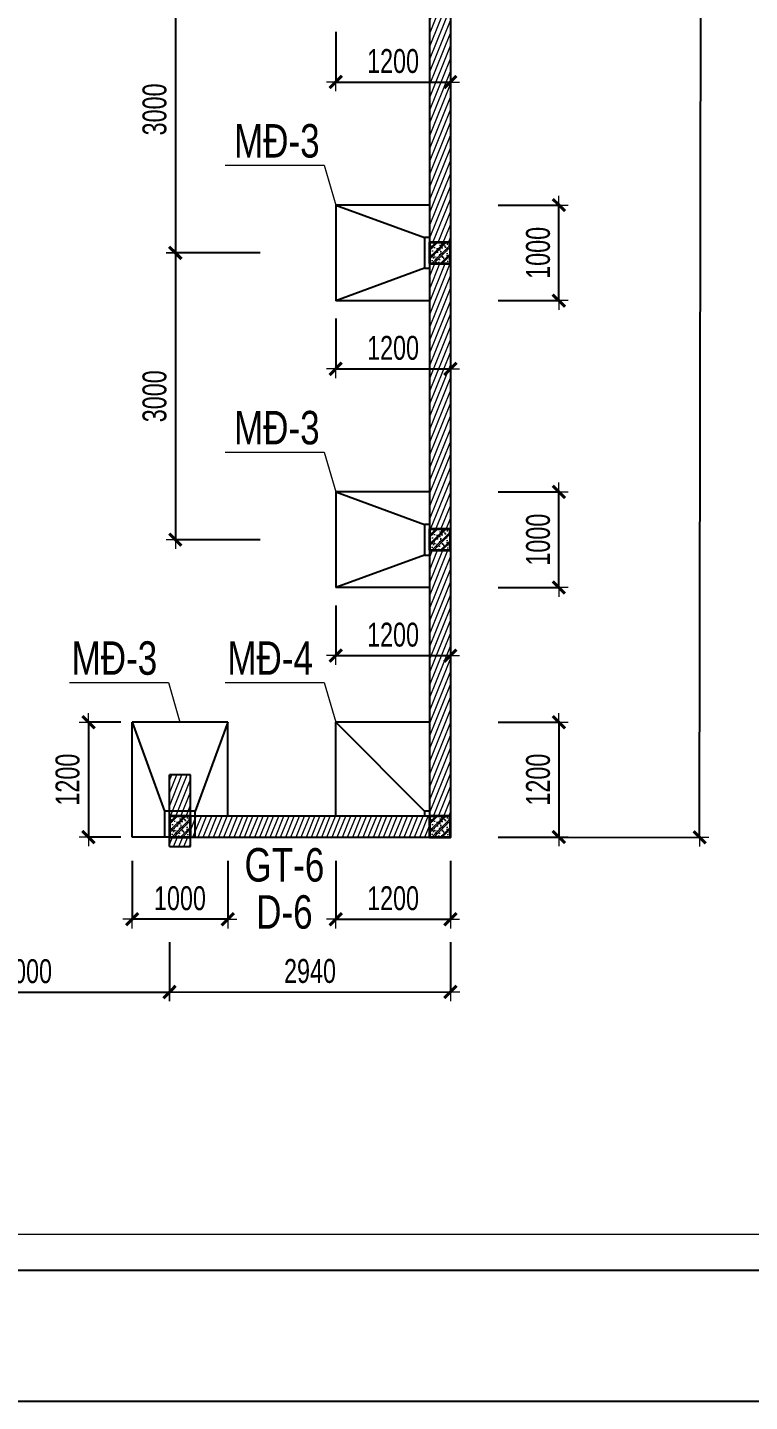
# Model space of a CAD drawing. Header units: millimetres. Extents: x 1360663 to 1465788, y -143522 to -69272.
# Drawn here: x 1443868 to 1451423, y -143522 to -129150 of the extents above; entities that cross this region are included whole.
import ezdxf
from ezdxf.enums import TextEntityAlignment as Align

# ---------------------------------------------------------------- set-up
doc = ezdxf.new("R2010")
doc.units = ezdxf.units.MM
doc.header["$MEASUREMENT"] = 0
doc.header["$PDMODE"] = 3
for name, color, linetype, lineweight in [('CDC-KHUNGTEN', 7, 'Continuous', 20), ('CDC_02.DIM', 1, 'Continuous', 18), ('CDC_03.BORDER', 3, 'Continuous', 25), ('CDC_07.TEXTCOL', 3, 'Continuous', 18), ('CDC_09.COLUMN', 4, 'Continuous', 35), ('CDC_10.HATCH', 251, 'Continuous', 9), ('CDC_11.NOTE', 8, 'Continuous', 18), ('Hatch1', 250, 'Continuous', 5)]:
    doc.layers.add(name, color=color, linetype=linetype, lineweight=lineweight)
doc.layers.add('CDC.10.HATCH', color=9, linetype='Continuous')
doc.styles.add('1', font='arial.ttf', dxfattribs={"width": 0.7})
doc.styles.add('MIDTEXT', font='arial.ttf', dxfattribs={"width": 0.75, "height": 350})
doc.dimstyles.new('X1', dxfattribs={"dimtxt": 250, "dimasz": 0.8, "dimexe": 0, "dimexo": 0, "dimgap": 90, "dimtad": 1, "dimdec": 0, "dimzin": 13, "dimdsep": 46, "dimtxsty": '1', "dimblk1": 'CHEO', "dimblk2": 'CHEO', "dimsah": 1, "dimcen": 0, "dimclrd": 256, "dimclre": 256, "dimclrt": 3, "dimadec": 0, "dimazin": 0, "dimtfac": 1, "dimtdec": 0, "dimtix": 1, "dimtmove": 2, "dimatfit": 3, "dimldrblk": 'CHEO', "dimfxl": 1, "dimtolj": 1, "dimtzin": 13, "dimarcsym": 0})
pattern_1 = [(68.015628, (-206327.186, -126955.05), (-46.3642999, 18.717684), [])]

# ---------------------------------------------------------------- blocks, each defined once
blk = doc.blocks.new('CHEO')
at = {"layer": 'CDC_02.DIM'}
for points in [[(-121, 0), (121, 0)], [(0, 121), (0, -121)]]:
    blk.add_lwpolyline(points, dxfattribs=at)
at = {"layer": 'CDC_02.DIM', "color": 2, "const_width": 40}
blk.add_lwpolyline([(80, 80), (-80, -81)], dxfattribs=at)
blk = doc.blocks.new('*D2')
at = {"layer": 'CDC_02.DIM', "lineweight": -2, "transparency": 16777216}
for p, q in [((1449083, -91894), (1450958, -91897)), ((1450901, -137620), (1450958, -91897)), ((1449026, -137618), (1450901, -137621))]:
    blk.add_line(p, q, dxfattribs=at)
at = {"layer": 'Defpoints', "color": 0, "transparency": 16777216}
for p in [(1449083, -91894), (1450958, -91897), (1449026, -137618)]:
    blk.add_point(p, dxfattribs=at)
at = {"layer": 'CDC_02.DIM', "lineweight": -2, "transparency": 16777216, "xscale": 0.8, "yscale": 0.8, "zscale": 0.8}
for p, rotation in [((1450958, -91897), 89.92860852979454), ((1450901, -137621), 269.9286085297945)]:
    blk.add_blockref('CHEO', p, dxfattribs=dict(at, rotation=rotation))
at = {"layer": 'CDC_02.DIM', "color": 3, "transparency": 16777216, "insert": (1450712, -114758), "char_height": 250, "attachment_point": 5, "rotation": 89.9286, "style": '1'}
blk.add_mtext('\\A1;45724', dxfattribs=at)
blk = doc.blocks.new('*D22')
at = {"layer": 'CDC_02.DIM', "lineweight": -2, "transparency": 16777216}
for p, q in [((1442353, -138720), (1442353, -139239)), ((1445353, -138720), (1445353, -139239)), ((1442354, -139239), (1445352, -139239))]:
    blk.add_line(p, q, dxfattribs=at)
at = {"layer": 'Defpoints', "color": 0, "transparency": 16777216}
for p in [(1442353, -138720), (1445353, -138720), (1445353, -139239)]:
    blk.add_point(p, dxfattribs=at)
at = {"layer": 'CDC_02.DIM', "lineweight": -2, "transparency": 16777216, "xscale": 0.8, "yscale": 0.8, "zscale": 0.8, "rotation": 180}
blk.add_blockref('CHEO', (1442353, -139239), dxfattribs=at)
at = {"layer": 'CDC_02.DIM', "lineweight": -2, "transparency": 16777216, "xscale": 0.8, "yscale": 0.8, "zscale": 0.8}
blk.add_blockref('CHEO', (1445353, -139239), dxfattribs=at)
at = {"layer": 'CDC_02.DIM', "color": 3, "transparency": 16777216, "insert": (1443853, -139022), "char_height": 250, "attachment_point": 5, "style": '1'}
blk.add_mtext('\\A1;3000', dxfattribs=at)
blk = doc.blocks.new('*D23')
at = {"layer": 'CDC_02.DIM', "lineweight": -2, "transparency": 16777216}
for p, q in [((1445354, -138718), (1445354, -139239)), ((1448294, -138716), (1448294, -139237)), ((1445355, -139239), (1448293, -139237))]:
    blk.add_line(p, q, dxfattribs=at)
at = {"layer": 'Defpoints', "color": 0, "transparency": 16777216}
for p in [(1445354, -138718), (1448294, -138716), (1448294, -139237)]:
    blk.add_point(p, dxfattribs=at)
at = {"layer": 'CDC_02.DIM', "lineweight": -2, "transparency": 16777216, "xscale": 0.8, "yscale": 0.8, "zscale": 0.8}
for p, rotation in [((1445354, -139239), 180.0529650449992), ((1448294, -139237), 0.05296504499920342)]:
    blk.add_blockref('CHEO', p, dxfattribs=dict(at, rotation=rotation))
at = {"layer": 'CDC_02.DIM', "color": 3, "transparency": 16777216, "insert": (1446824, -139020), "char_height": 250, "attachment_point": 5, "rotation": 0.053, "style": '1'}
blk.add_mtext('\\A1;2940', dxfattribs=at)
blk = doc.blocks.new('*D124')
at = {"layer": 'CDC_02.DIM', "lineweight": -2, "transparency": 16777216}
for p, q in [((1444845, -136417), (1444506, -136417)), ((1444506, -136418), (1444506, -137617)), ((1444845, -137617), (1444506, -137617))]:
    blk.add_line(p, q, dxfattribs=at)
at = {"layer": 'Defpoints', "color": 0, "transparency": 16777216}
for p in [(1444845, -136417), (1444506, -137617), (1444845, -137617)]:
    blk.add_point(p, dxfattribs=at)
at = {"layer": 'CDC_02.DIM', "lineweight": -2, "transparency": 16777216, "xscale": 0.8, "yscale": 0.8, "zscale": 0.8}
for p, rotation in [((1444506, -136417), 90), ((1444506, -137617), 270)]:
    blk.add_blockref('CHEO', p, dxfattribs=dict(at, rotation=rotation))
at = {"layer": 'CDC_02.DIM', "color": 3, "transparency": 16777216, "insert": (1444288, -137017), "char_height": 250, "attachment_point": 5, "rotation": 90, "style": '1'}
blk.add_mtext('\\A1;1200', dxfattribs=at)
blk = doc.blocks.new('*D125')
at = {"layer": 'CDC_02.DIM', "lineweight": -2, "transparency": 16777216}
for p, q in [((1444963, -137868), (1444963, -138477)), ((1445963, -137868), (1445963, -138477)), ((1445962, -138477), (1444964, -138477))]:
    blk.add_line(p, q, dxfattribs=at)
at = {"layer": 'Defpoints', "color": 0, "transparency": 16777216}
for p in [(1444963, -137868), (1445963, -137868), (1444963, -138477)]:
    blk.add_point(p, dxfattribs=at)
at = {"layer": 'CDC_02.DIM', "lineweight": -2, "transparency": 16777216, "xscale": 0.8, "yscale": 0.8, "zscale": 0.8, "rotation": 180}
blk.add_blockref('CHEO', (1444963, -138477), dxfattribs=at)
at = {"layer": 'CDC_02.DIM', "lineweight": -2, "transparency": 16777216, "xscale": 0.8, "yscale": 0.8, "zscale": 0.8}
blk.add_blockref('CHEO', (1445963, -138477), dxfattribs=at)
at = {"layer": 'CDC_02.DIM', "color": 3, "transparency": 16777216, "insert": (1445463, -138259), "char_height": 250, "attachment_point": 5, "style": '1'}
blk.add_mtext('\\A1;1000', dxfattribs=at)
blk = doc.blocks.new('*D126')
at = {"layer": 'CDC_02.DIM', "lineweight": -2, "transparency": 16777216}
for p, q in [((1448792, -134007), (1449428, -134007)), ((1449428, -135007), (1449428, -134008)), ((1448792, -135007), (1449428, -135007))]:
    blk.add_line(p, q, dxfattribs=at)
at = {"layer": 'Defpoints', "color": 0, "transparency": 16777216}
for p in [(1448792, -134007), (1449428, -134007), (1448792, -135007)]:
    blk.add_point(p, dxfattribs=at)
at = {"layer": 'CDC_02.DIM', "lineweight": -2, "transparency": 16777216, "xscale": 0.8, "yscale": 0.8, "zscale": 0.8}
for p, rotation in [((1449428, -134007), 90), ((1449428, -135007), 270)]:
    blk.add_blockref('CHEO', p, dxfattribs=dict(at, rotation=rotation))
at = {"layer": 'CDC_02.DIM', "color": 3, "transparency": 16777216, "insert": (1449211, -134507), "char_height": 250, "attachment_point": 5, "rotation": 90, "style": '1'}
blk.add_mtext('\\A1;1000', dxfattribs=at)
blk = doc.blocks.new('*D127')
at = {"layer": 'CDC_02.DIM', "lineweight": -2, "transparency": 16777216}
for p, q in [((1447093, -135195), (1447093, -135720)), ((1448293, -135195), (1448293, -135720)), ((1447094, -135720), (1448292, -135720))]:
    blk.add_line(p, q, dxfattribs=at)
at = {"layer": 'Defpoints', "color": 0, "transparency": 16777216}
for p in [(1447093, -135195), (1448293, -135195), (1448293, -135720)]:
    blk.add_point(p, dxfattribs=at)
at = {"layer": 'CDC_02.DIM', "lineweight": -2, "transparency": 16777216, "xscale": 0.8, "yscale": 0.8, "zscale": 0.8, "rotation": 180}
blk.add_blockref('CHEO', (1447093, -135720), dxfattribs=at)
at = {"layer": 'CDC_02.DIM', "lineweight": -2, "transparency": 16777216, "xscale": 0.8, "yscale": 0.8, "zscale": 0.8}
blk.add_blockref('CHEO', (1448293, -135720), dxfattribs=at)
at = {"layer": 'CDC_02.DIM', "color": 3, "transparency": 16777216, "insert": (1447693, -135502), "char_height": 250, "attachment_point": 5, "style": '1'}
blk.add_mtext('\\A1;1200', dxfattribs=at)
blk = doc.blocks.new('*D128')
at = {"layer": 'CDC_02.DIM', "lineweight": -2, "transparency": 16777216}
for p, q in [((1448792, -131007), (1449428, -131007)), ((1449428, -132007), (1449428, -131008)), ((1448792, -132007), (1449428, -132007))]:
    blk.add_line(p, q, dxfattribs=at)
at = {"layer": 'Defpoints', "color": 0, "transparency": 16777216}
for p in [(1448792, -131007), (1449428, -131007), (1448792, -132007)]:
    blk.add_point(p, dxfattribs=at)
at = {"layer": 'CDC_02.DIM', "lineweight": -2, "transparency": 16777216, "xscale": 0.8, "yscale": 0.8, "zscale": 0.8}
for p, rotation in [((1449428, -131007), 90), ((1449428, -132007), 270)]:
    blk.add_blockref('CHEO', p, dxfattribs=dict(at, rotation=rotation))
at = {"layer": 'CDC_02.DIM', "color": 3, "transparency": 16777216, "insert": (1449211, -131507), "char_height": 250, "attachment_point": 5, "rotation": 90, "style": '1'}
blk.add_mtext('\\A1;1000', dxfattribs=at)
blk = doc.blocks.new('*D129')
at = {"layer": 'CDC_02.DIM', "lineweight": -2, "transparency": 16777216}
for p, q in [((1447093, -132195), (1447093, -132720)), ((1448293, -132195), (1448293, -132720)), ((1447094, -132720), (1448292, -132720))]:
    blk.add_line(p, q, dxfattribs=at)
at = {"layer": 'Defpoints', "color": 0, "transparency": 16777216}
for p in [(1447093, -132195), (1448293, -132195), (1448293, -132720)]:
    blk.add_point(p, dxfattribs=at)
at = {"layer": 'CDC_02.DIM', "lineweight": -2, "transparency": 16777216, "xscale": 0.8, "yscale": 0.8, "zscale": 0.8, "rotation": 180}
blk.add_blockref('CHEO', (1447093, -132720), dxfattribs=at)
at = {"layer": 'CDC_02.DIM', "lineweight": -2, "transparency": 16777216, "xscale": 0.8, "yscale": 0.8, "zscale": 0.8}
blk.add_blockref('CHEO', (1448293, -132720), dxfattribs=at)
at = {"layer": 'CDC_02.DIM', "color": 3, "transparency": 16777216, "insert": (1447693, -132502), "char_height": 250, "attachment_point": 5, "style": '1'}
blk.add_mtext('\\A1;1200', dxfattribs=at)
blk = doc.blocks.new('*D131')
at = {"layer": 'CDC_02.DIM', "lineweight": -2, "transparency": 16777216}
for p, q in [((1447093, -129195), (1447093, -129720)), ((1448293, -129195), (1448293, -129720)), ((1447094, -129720), (1448292, -129720))]:
    blk.add_line(p, q, dxfattribs=at)
at = {"layer": 'Defpoints', "color": 0, "transparency": 16777216}
for p in [(1447093, -129195), (1448293, -129195), (1448293, -129720)]:
    blk.add_point(p, dxfattribs=at)
at = {"layer": 'CDC_02.DIM', "lineweight": -2, "transparency": 16777216, "xscale": 0.8, "yscale": 0.8, "zscale": 0.8, "rotation": 180}
blk.add_blockref('CHEO', (1447093, -129720), dxfattribs=at)
at = {"layer": 'CDC_02.DIM', "lineweight": -2, "transparency": 16777216, "xscale": 0.8, "yscale": 0.8, "zscale": 0.8}
blk.add_blockref('CHEO', (1448293, -129720), dxfattribs=at)
at = {"layer": 'CDC_02.DIM', "color": 3, "transparency": 16777216, "insert": (1447693, -129502), "char_height": 250, "attachment_point": 5, "style": '1'}
blk.add_mtext('\\A1;1200', dxfattribs=at)
blk = doc.blocks.new('*D152')
at = {"layer": 'CDC_02.DIM', "lineweight": -2, "transparency": 16777216}
for p, q in [((1448792, -136417), (1449428, -136417)), ((1449428, -136418), (1449428, -137617)), ((1448792, -137617), (1449428, -137617))]:
    blk.add_line(p, q, dxfattribs=at)
at = {"layer": 'Defpoints', "color": 0, "transparency": 16777216}
for p in [(1448792, -136417), (1448792, -137617), (1449428, -137617)]:
    blk.add_point(p, dxfattribs=at)
at = {"layer": 'CDC_02.DIM', "lineweight": -2, "transparency": 16777216, "xscale": 0.8, "yscale": 0.8, "zscale": 0.8}
for p, rotation in [((1449428, -136417), 90), ((1449428, -137617), 270)]:
    blk.add_blockref('CHEO', p, dxfattribs=dict(at, rotation=rotation))
at = {"layer": 'CDC_02.DIM', "color": 3, "transparency": 16777216, "insert": (1449211, -137017), "char_height": 250, "attachment_point": 5, "rotation": 90, "style": '1'}
blk.add_mtext('\\A1;1200', dxfattribs=at)
blk = doc.blocks.new('*D153')
at = {"layer": 'CDC_02.DIM', "lineweight": -2, "transparency": 16777216}
for p, q in [((1447093, -137868), (1447093, -138477)), ((1448293, -137868), (1448293, -138477)), ((1447094, -138477), (1448292, -138477))]:
    blk.add_line(p, q, dxfattribs=at)
at = {"layer": 'Defpoints', "color": 0, "transparency": 16777216}
for p in [(1447093, -137868), (1448293, -137868), (1448293, -138477)]:
    blk.add_point(p, dxfattribs=at)
at = {"layer": 'CDC_02.DIM', "lineweight": -2, "transparency": 16777216, "xscale": 0.8, "yscale": 0.8, "zscale": 0.8, "rotation": 180}
blk.add_blockref('CHEO', (1447093, -138477), dxfattribs=at)
at = {"layer": 'CDC_02.DIM', "lineweight": -2, "transparency": 16777216, "xscale": 0.8, "yscale": 0.8, "zscale": 0.8}
blk.add_blockref('CHEO', (1448293, -138477), dxfattribs=at)
at = {"layer": 'CDC_02.DIM', "color": 3, "transparency": 16777216, "insert": (1447693, -138259), "char_height": 250, "attachment_point": 5, "style": '1'}
blk.add_mtext('\\A1;1200', dxfattribs=at)
blk = doc.blocks.new('*D346')
at = {"layer": 'CDC_02.DIM', "lineweight": -2, "transparency": 16777216}
for p, q in [((1446302, -128507), (1445415, -128507)), ((1445415, -128508), (1445415, -131507)), ((1446302, -131507), (1445415, -131507))]:
    blk.add_line(p, q, dxfattribs=at)
at = {"layer": 'Defpoints', "color": 0, "transparency": 16777216}
for p in [(1446302, -128507), (1445415, -131507), (1446302, -131507)]:
    blk.add_point(p, dxfattribs=at)
at = {"layer": 'CDC_02.DIM', "lineweight": -2, "transparency": 16777216, "xscale": 0.8, "yscale": 0.8, "zscale": 0.8}
for p, rotation in [((1445415, -128507), 90), ((1445415, -131507), 270)]:
    blk.add_blockref('CHEO', p, dxfattribs=dict(at, rotation=rotation))
at = {"layer": 'CDC_02.DIM', "color": 3, "transparency": 16777216, "insert": (1445198, -130007), "char_height": 250, "attachment_point": 5, "rotation": 90, "style": '1'}
blk.add_mtext('\\A1;3000', dxfattribs=at)
blk = doc.blocks.new('*D347')
at = {"layer": 'CDC_02.DIM', "lineweight": -2, "transparency": 16777216}
for p, q in [((1446302, -131507), (1445415, -131507)), ((1445415, -131508), (1445415, -134507)), ((1446302, -134507), (1445415, -134507))]:
    blk.add_line(p, q, dxfattribs=at)
at = {"layer": 'Defpoints', "color": 0, "transparency": 16777216}
for p in [(1446302, -131507), (1445415, -134507), (1446302, -134507)]:
    blk.add_point(p, dxfattribs=at)
at = {"layer": 'CDC_02.DIM', "lineweight": -2, "transparency": 16777216, "xscale": 0.8, "yscale": 0.8, "zscale": 0.8}
for p, rotation in [((1445415, -131507), 90), ((1445415, -134507), 270)]:
    blk.add_blockref('CHEO', p, dxfattribs=dict(at, rotation=rotation))
at = {"layer": 'CDC_02.DIM', "color": 3, "transparency": 16777216, "insert": (1445198, -133007), "char_height": 250, "attachment_point": 5, "rotation": 90, "style": '1'}
blk.add_mtext('\\A1;3000', dxfattribs=at)
blk = doc.blocks.new('Khung tên chuẩn')
at = {"layer": 'CDC-KHUNGTEN'}
blk.add_lwpolyline([(30654, -246309), (30654, -189709), (-40446, -189709), (-40446, -246309)], close=True, dxfattribs=at)
at = {"layer": 'CDC.10.HATCH', "color": 8}
blk.add_lwpolyline([(-40746, -246609), (38754, -246609), (38754, -189409), (-40746, -189409)], close=True, dxfattribs=at)
at = {"layer": 'Defpoints', "color": 1}
blk.add_lwpolyline([(-44246, -247709), (-44246, -188309), (39854, -188309), (39854, -247709), (-44246, -247709)], close=True, dxfattribs=at)

msp = doc.modelspace()

# ---------------------------------------------------------------- hatches: boundary and pattern name
at = {"layer": 'CDC_10.HATCH'}
h = msp.add_hatch(dxfattribs=at)
h.set_pattern_fill('ANSI31', color=256, scale=400, angle=23.01563, style=0)
h.set_pattern_definition(pattern_1)
h.paths.add_polyline_path([(1448292.9, -128617.4), (1448072.9, -128617.4), (1448072.9, -131397.4), (1448292.9, -131397.4)])
h.paths.add_polyline_path([(1448292.9, -125617.4), (1448072.9, -125617.4), (1448072.9, -128397.4), (1448292.9, -128397.4)])
h.paths.add_polyline_path([(1448292.9, -122617.4), (1448072.9, -122617.4), (1448072.9, -125397.4), (1448292.9, -125397.4)])
h.paths.add_polyline_path([(1448292.9, -119617.4), (1448072.9, -119617.4), (1448072.9, -122397.4), (1448292.9, -122397.4)])
h.paths.add_polyline_path([(1448292.9, -116617.4), (1448072.9, -116617.4), (1448072.9, -119397.4), (1448292.9, -119397.4)])
h = msp.add_hatch(dxfattribs=at)
h.set_pattern_fill('BT-01', color=256, scale=15, style=0, pattern_type=2)
h.set_pattern_definition([(50, (-178273.27, -169097.54), (107.5890274, -9.4128202), [11.25, -123.75]), (355, (-178273.27, -169097.54), (-20.8127, 112.82882), [9, -99]), (100.4514, (-178264.3, -169098.33), (86.776407, 103.415931), [9.5610285, -105.171317]), (46.1842, (-178273.27, -169067.54), (160.086157, -24.827852), [16.875, -185.625]), (96.6356, (-178259.93, -169069.61), (140.199406, 146.11768), [14.341543, -157.75695]), (351.1842, (-178273.27, -169067.54), (140.199292, 146.11779), [13.5, -148.5]), (21, (-178258.27, -169075.04), (89.536058, -60.3928336), [11.25, -123.75]), (326, (-178258.27, -169075.04), (36.4973, 108.772507), [9, -99]), (71.4514, (-178250.81, -169080.08), (126.033394, 48.3795745), [9.5610285, -105.171317]), (37.5, (-178273.27, -169097.543), (1.8239783, 49.9340781), [0, -97.8, 0, -100.5, 0, -99.375]), (7.5, (-178273.27, -169097.543), (39.4604306, 59.1617568), [0, -57.3, 0, -95.55, 0, -37.875]), (327.5, (-178306.72, -169097.543), (80.0733654, -3.3832308), [0, -37.5, 0, -117, 0, -155.25]), (317.5, (-178321.72, -169097.54), (87.4779254, 15.0157473), [0, -48.75, 0, -77.7, 0, -110.25]), (45, (-178273.27, -169097.54), (-45.0780573, 45.0780573), []), (45, (-178273.27, -169079.17), (-45.0780573, 45.0780573), [])])
h.paths.add_polyline_path([(1448072.9, -131617.4), (1448292.9, -131617.4), (1448292.9, -131397.4), (1448072.9, -131397.4)])
h = msp.add_hatch(dxfattribs=at)
h.set_pattern_fill('ANSI31', color=256, scale=400, angle=23.01563, style=0)
h.set_pattern_definition(pattern_1)
h.paths.add_polyline_path([(1448292.9, -134617.4), (1448072.9, -134617.4), (1448072.9, -134617.4), (1448072.9, -137397.4), (1448072.9, -137397.4), (1448292.9, -137397.4)])
h.paths.add_polyline_path([(1448292.9, -131617.4), (1448072.9, -131617.4), (1448072.9, -131617.4), (1448072.9, -134397.4), (1448072.9, -134397.4), (1448292.9, -134397.4)])
h = msp.add_hatch(dxfattribs=at)
h.set_pattern_fill('BT-01', color=256, scale=15, style=0, pattern_type=2)
h.set_pattern_definition([(50, (-178273.27, -172097.54), (107.5890274, -9.4128202), [11.25, -123.75]), (355, (-178273.27, -172097.54), (-20.8127, 112.82882), [9, -99]), (100.4514, (-178264.31, -172098.33), (86.776407, 103.415931), [9.5610285, -105.171317]), (46.1842, (-178273.27, -172067.54), (160.086157, -24.827852), [16.875, -185.625]), (96.6356, (-178259.93, -172069.61), (140.199406, 146.11768), [14.341543, -157.75695]), (351.1842, (-178273.27, -172067.54), (140.199292, 146.11779), [13.5, -148.5]), (21, (-178258.27, -172075.04), (89.536058, -60.3928336), [11.25, -123.75]), (326, (-178258.27, -172075.04), (36.4973, 108.772507), [9, -99]), (71.4514, (-178250.81, -172080.08), (126.033394, 48.3795745), [9.5610285, -105.171317]), (37.5, (-178273.273, -172097.543), (1.8239783, 49.9340781), [0, -97.8, 0, -100.5, 0, -99.375]), (7.5, (-178273.273, -172097.543), (39.4604306, 59.1617568), [0, -57.3, 0, -95.55, 0, -37.875]), (327.5, (-178306.723, -172097.543), (80.0733654, -3.3832308), [0, -37.5, 0, -117, 0, -155.25]), (317.5, (-178321.72, -172097.54), (87.4779254, 15.0157473), [0, -48.75, 0, -77.7, 0, -110.25]), (45, (-178273.273, -172097.54), (-45.0780573, 45.0780573), []), (45, (-178273.273, -172079.17), (-45.0780573, 45.0780573), [])])
h.paths.add_polyline_path([(1448072.9, -134617.4), (1448292.9, -134617.4), (1448292.9, -134397.4), (1448072.9, -134397.4)])
h = msp.add_hatch(dxfattribs=at)
h.set_pattern_fill('ANSI31', color=256, scale=400, angle=23.01563, style=0)
h.set_pattern_definition(pattern_1)
h.paths.add_polyline_path([(1448072.9, -137397.4), (1448072.9, -137397.4), (1445622.9, -137397.4), (1445622.9, -137617.4), (1448072.9, -137617.4)])
h.paths.add_polyline_path([(1445622.9, -137397.4), (1445572.9, -137397.4), (1445572.9, -137617.4), (1445622.9, -137617.4)])
h.paths.add_polyline_path([(1445572.9, -136967.6), (1445352.9, -136967.6), (1445352.9, -137347.4), (1445572.9, -137347.4)])
h.paths.add_polyline_path([(1445572.9, -137347.4), (1445352.9, -137347.4), (1445352.9, -137397.4), (1445352.9, -137397.4), (1445572.9, -137397.4)])
h.paths.add_polyline_path([(1445572.9, -137617.4), (1445352.9, -137617.4), (1445352.9, -137717.4), (1445572.9, -137717.4)])
h = msp.add_hatch(dxfattribs=at)
h.set_pattern_fill('BT-01', color=256, scale=15, style=0, pattern_type=2)
h.set_pattern_definition([(50, (-180993.28, -175097.54), (107.5890274, -9.4128202), [11.25, -123.75]), (355, (-180993.28, -175097.54), (-20.8127, 112.82882), [9, -99]), (100.4514, (-180984.31, -175098.33), (86.776407, 103.415931), [9.5610285, -105.171317]), (46.1842, (-180993.28, -175067.54), (160.086157, -24.827852), [16.875, -185.625]), (96.6356, (-180979.94, -175069.61), (140.199406, 146.11768), [14.341543, -157.75695]), (351.1842, (-180993.28, -175067.54), (140.199292, 146.11779), [13.5, -148.5]), (21, (-180978.28, -175075.04), (89.536058, -60.3928336), [11.25, -123.75]), (326, (-180978.28, -175075.04), (36.4973, 108.772507), [9, -99]), (71.4514, (-180970.82, -175080.08), (126.033394, 48.3795745), [9.5610285, -105.171317]), (37.5, (-180993.278, -175097.543), (1.8239783, 49.9340781), [0, -97.8, 0, -100.5, 0, -99.375]), (7.5, (-180993.28, -175097.54), (39.4604306, 59.1617568), [0, -57.3, 0, -95.55, 0, -37.875]), (327.5, (-181026.728, -175097.543), (80.0733654, -3.3832308), [0, -37.5, 0, -117, 0, -155.25]), (317.5, (-181041.73, -175097.54), (87.4779254, 15.0157473), [0, -48.75, 0, -77.7, 0, -110.25]), (45, (-180993.28, -175097.54), (-45.0780573, 45.0780573), []), (45, (-180993.28, -175079.17), (-45.0780573, 45.0780573), [])])
h.paths.add_polyline_path([(1445352.9, -137617.4), (1445572.9, -137617.4), (1445572.9, -137397.4), (1445352.9, -137397.4)])
h = msp.add_hatch(dxfattribs=at)
h.set_pattern_fill('BT-01', color=256, scale=15, style=0, pattern_type=2)
h.set_pattern_definition([(50, (-178273.28, -175097.54), (107.5890274, -9.4128202), [11.25, -123.75]), (355, (-178273.28, -175097.54), (-20.8127, 112.82882), [9, -99]), (100.4514, (-178264.31, -175098.33), (86.776407, 103.415931), [9.5610285, -105.171317]), (46.1842, (-178273.28, -175067.54), (160.086157, -24.827852), [16.875, -185.625]), (96.6356, (-178259.94, -175069.61), (140.199406, 146.11768), [14.341543, -157.75695]), (351.1842, (-178273.28, -175067.54), (140.199292, 146.11779), [13.5, -148.5]), (21, (-178258.28, -175075.04), (89.536058, -60.3928336), [11.25, -123.75]), (326, (-178258.28, -175075.04), (36.4973, 108.772507), [9, -99]), (71.4514, (-178250.82, -175080.08), (126.033394, 48.3795745), [9.5610285, -105.171317]), (37.5, (-178273.278, -175097.543), (1.8239783, 49.9340781), [0, -97.8, 0, -100.5, 0, -99.375]), (7.5, (-178273.28, -175097.543), (39.4604306, 59.1617568), [0, -57.3, 0, -95.55, 0, -37.875]), (327.5, (-178306.728, -175097.543), (80.0733654, -3.3832308), [0, -37.5, 0, -117, 0, -155.25]), (317.5, (-178321.73, -175097.54), (87.4779254, 15.0157473), [0, -48.75, 0, -77.7, 0, -110.25]), (45, (-178273.28, -175097.54), (-45.0780573, 45.0780573), []), (45, (-178273.28, -175079.17), (-45.0780573, 45.0780573), [])])
h.paths.add_polyline_path([(1448072.9, -137617.4), (1448292.9, -137617.4), (1448292.9, -137397.4), (1448072.9, -137397.4)])

# ---------------------------------------------------------------- linework, layer by layer
at = {"layer": 'CDC_03.BORDER'}
for p, q in [((1448292.9, -91893.2), (1448292.9, -137617.4)), ((1448072.9, -131007.4), (1447092.9, -131007.4)), ((1447092.9, -131007.4), (1447092.9, -132007.4)), ((1447092.9, -131007.4), (1448022.9, -131347.4)), ((1448022.9, -131667.4), (1447092.9, -132007.4)), ((1448072.9, -132007.4), (1447092.9, -132007.4)), ((1448072.9, -134007.4), (1447092.9, -134007.4)), ((1447092.9, -134007.4), (1447092.9, -135007.4)), ((1447092.9, -134007.4), (1448022.9, -134347.4)), ((1448022.9, -134667.4), (1447092.9, -135007.4)), ((1448072.9, -135007.4), (1447092.9, -135007.4)), ((1444962.9, -137617.4), (1444962.9, -136417.4)), ((1445962.9, -136417.4), (1444962.9, -136417.4)), ((1444962.9, -136417.4), (1445302.9, -137347.4)), ((1445962.9, -136417.4), (1445622.9, -137347.4)), ((1445962.9, -137397.4), (1445962.9, -136417.4)), ((1447092.9, -137397.4), (1447092.9, -136417.4)), ((1448072.9, -136417.4), (1447092.9, -136417.4)), ((1447092.9, -136417.4), (1448022.9, -137347.4)), ((1445572.9, -136967.6), (1445352.9, -136967.6)), ((1445352.9, -137397.4), (1445352.9, -136967.6)), ((1445572.9, -137717.4), (1445572.9, -136967.6)), ((1445352.9, -137397.4), (1445352.9, -137617.4)), ((1445352.9, -137617.4), (1444962.9, -137617.4)), ((1445352.9, -137717.4), (1445352.9, -137617.4)), ((1445572.9, -137617.4), (1448235.9, -137617.4)), ((1448235.9, -137617.4), (1448292.9, -137617.4)), ((1445352.9, -137717.4), (1445572.9, -137717.4))]:
    msp.add_line(p, q, dxfattribs=at)
msp.add_lwpolyline([(1403057.5, -76140.6), (1404465.2, -74266.4), (1421499.1, -87060.6), (1422756.2, -87941.9), (1423688.7, -88508.3), (1424090.6, -88752.4), (1424097.6, -88754.5), (1425438.7, -89453), (1426844.7, -90071.8), (1426852, -90074.8), (1427374.1, -90264.7), (1428296.1, -90600.2), (1429773.5, -91030.5), (1429781.4, -91032.2), (1431297.5, -91367.1), (1431305.3, -91368.3), (1432840.4, -91601.7), (1432848.1, -91602.4), (1434395.6, -91733.3), (1435947.6, -91761.2), (1448072.9, -92107), (1448072.9, -137397.4), (1445572.9, -137397.4)], dxfattribs=at)
at = {"layer": 'CDC_03.BORDER', "flags": 128}
for points in [[(1448072.9, -131347.4), (1448022.9, -131347.4), (1448022.9, -131667.4), (1448072.9, -131667.4)], [(1448072.9, -134347.4), (1448022.9, -134347.4), (1448022.9, -134667.4), (1448072.9, -134667.4)], [(1445622.9, -137617.4), (1445622.9, -137347.4), (1445302.9, -137347.4), (1445302.9, -137617.4)], [(1448072.9, -137347.4), (1448022.9, -137347.4), (1448022.9, -137397.4)]]:
    msp.add_lwpolyline(points, dxfattribs=at)
at = {"layer": 'CDC_09.COLUMN', "flags": 128}
for points in [[(1448072.9, -131617.4), (1448292.9, -131617.4), (1448292.9, -131397.4), (1448072.9, -131397.4)], [(1448072.9, -134617.4), (1448292.9, -134617.4), (1448292.9, -134397.4), (1448072.9, -134397.4)], [(1445352.9, -137617.4), (1445572.9, -137617.4), (1445572.9, -137397.4), (1445352.9, -137397.4)], [(1448072.9, -137617.4), (1448292.9, -137617.4), (1448292.9, -137397.4), (1448072.9, -137397.4)]]:
    msp.add_lwpolyline(points, close=True, dxfattribs=at)
at = {"layer": 'CDC_11.NOTE', "linetype": 'Continuous'}
for points in [[(1445937.7, -130590), (1446972, -130590), (1447092.9, -131007.4)], [(1445937.7, -133590), (1446972, -133590), (1447092.9, -134007.4)], [(1444307.7, -136000), (1445342, -136000), (1445462.9, -136417.4)], [(1445937.7, -136000), (1446972, -136000), (1447092.9, -136417.4)]]:
    msp.add_lwpolyline(points, dxfattribs=at)

# ---------------------------------------------------------------- block references
at = {"layer": 'Hatch1', "xscale": 1.250000000640284, "yscale": 1.250000000640284, "zscale": 1.250000000640284}
msp.add_blockref('Khung tên chuẩn', (1415970.7, 166114), dxfattribs=at)

# ---------------------------------------------------------------- texts
at = {"layer": 'CDC_07.TEXTCOL', "linetype": 'Continuous', "style": 'MIDTEXT', "width": 0.75}
for s, rotation, p in [('MĐ-3', 0, (1446476.9, -130335)), ('MĐ-3', 0, (1446476.8, -133335)), ('MĐ-3', 0, (1444777.3, -135745)), ('MĐ-4', 0, (1446407.3, -135745)), ('GT-6', 360, (1446556.3, -137908)), ('D-6', 360, (1446556.3, -138400.5))]:
    msp.add_text(s, height=350, rotation=rotation, dxfattribs=at).set_placement(p, align=Align.MIDDLE)

# ---------------------------------------------------------------- dimensions: what is measured, and where the dimension line sits
at = {"layer": 'CDC_02.DIM'}
for p1, p2, distance, picture, middle in [((1449026, -137618.4), (1449083, -91894.2), -1874.9, '*D2', (1450711.8, -114758.4)), ((1442352.9, -138719.5), (1445352.9, -138719.5), -519.8, '*D22', (1443852.9, -139021.6)), ((1445353.8, -138718.4), (1448293.8, -138715.7), -521.1, '*D23', (1446824.1, -139020.5))]:
    dim = msp.add_aligned_dim(p1=p1, p2=p2, distance=distance, dimstyle='X1', dxfattribs=at)
    dim.commit()
    dim.dimension.update_dxf_attribs({"geometry": picture, "text_midpoint": middle})
for base, p1, p2, picture, middle in [((1445415.4, -131507.4), (1446301.9, -128507.4), (1446301.9, -131507.4), '*D346', (1445197.6, -130007.4)), ((1449428.3, -131007.4), (1448791.8, -132007.4), (1448791.8, -131007.4), '*D128', (1449210.7, -131507.4)), ((1445415.4, -134507.4), (1446301.9, -131507.4), (1446301.9, -134507.4), '*D347', (1445197.6, -133007.4)), ((1449428.3, -134007.4), (1448791.8, -135007.4), (1448791.8, -134007.4), '*D126', (1449210.7, -134507.4)), ((1444505.8, -137617.4), (1444844.8, -136417.4), (1444844.8, -137617.4), '*D124', (1444288.2, -137017.4)), ((1449428.3, -137617.4), (1448791.8, -136417.4), (1448791.8, -137617.4), '*D152', (1449210.7, -137017.4))]:
    dim = msp.add_linear_dim(base=base, p1=p1, p2=p2, angle=90, dimstyle='X1', dxfattribs=at)
    dim.commit()
    dim.dimension.update_dxf_attribs({"geometry": picture, "text_midpoint": middle})
for base, p1, p2, picture, middle in [((1448292.9, -129719.5), (1447092.9, -129195), (1448292.9, -129195), '*D131', (1447692.9, -129501.9)), ((1448292.9, -132719.5), (1447092.9, -132195), (1448292.9, -132195), '*D129', (1447692.9, -132501.9)), ((1448292.9, -135719.5), (1447092.9, -135195), (1448292.9, -135195), '*D127', (1447692.9, -135501.9)), ((1444962.9, -138476.5), (1445962.9, -137867.5), (1444962.9, -137867.5), '*D125', (1445462.9, -138258.9)), ((1448292.9, -138476.5), (1447092.9, -137867.6), (1448292.9, -137867.6), '*D153', (1447692.9, -138258.9))]:
    dim = msp.add_linear_dim(base=base, p1=p1, p2=p2, dimstyle='X1', dxfattribs=at)
    dim.commit()
    dim.dimension.update_dxf_attribs({"geometry": picture, "text_midpoint": middle})

doc.saveas('drawing.dxf')
